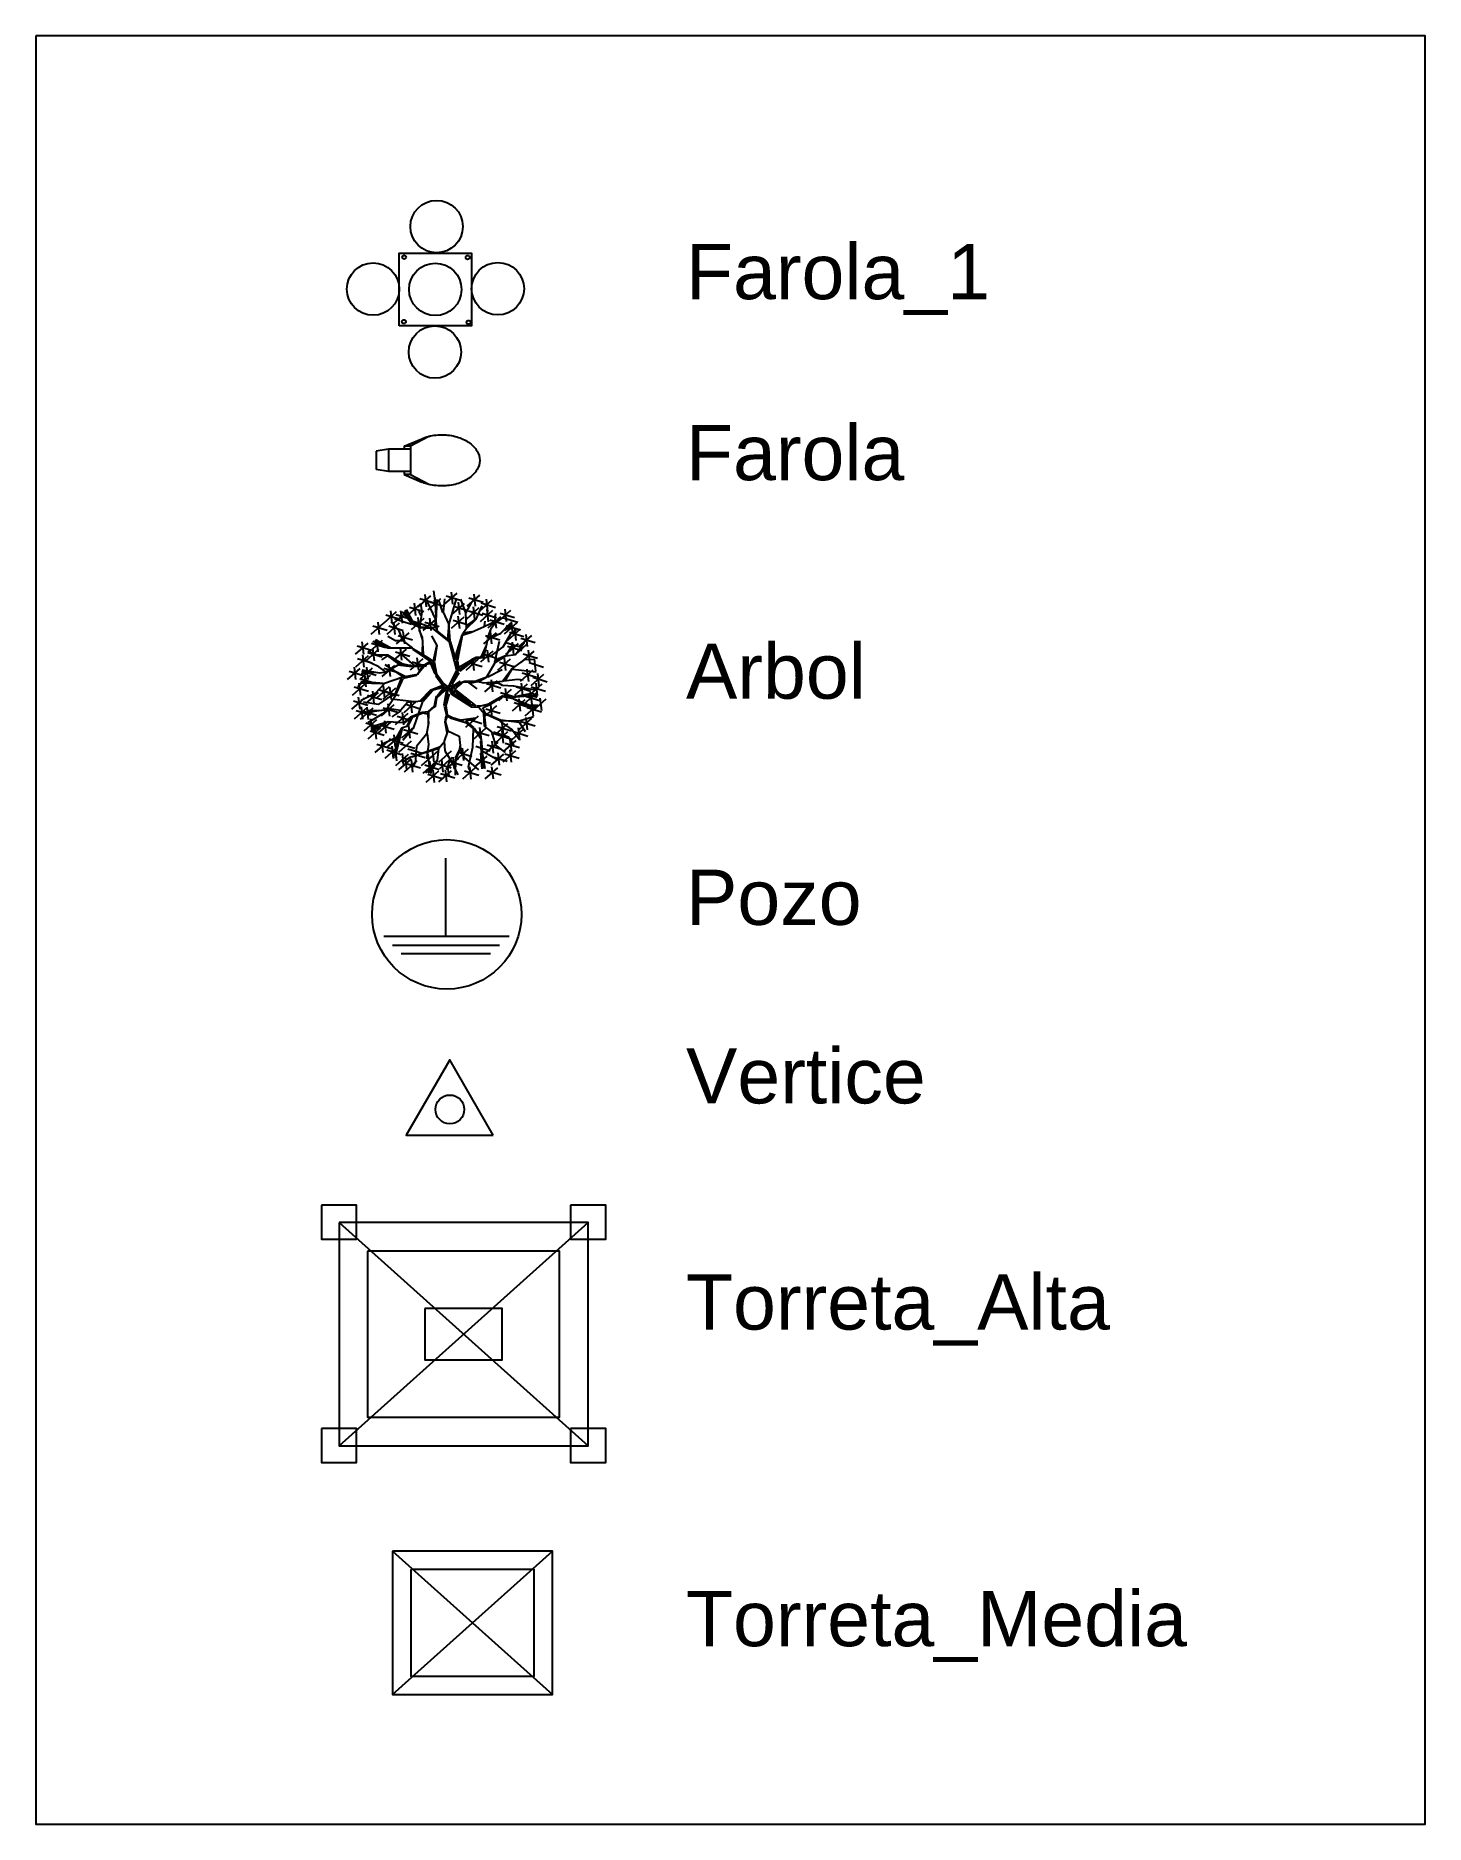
# Model space of a CAD drawing. Header units: millimetres. Extents: x 185.02 to 192.58, y 14.91 to 24.64.
import ezdxf

# ---------------------------------------------------------------- set-up
doc = ezdxf.new("R2010")
doc.units = ezdxf.units.MM
doc.styles.get("Standard").update_dxf_attribs({"font": 'arial.ttf'})

# ---------------------------------------------------------------- blocks, each defined once
blk = doc.blocks.new('Farola_1')
blk.add_lwpolyline([(-0.1959, -0.1974), (-0.1959, 0.1974), (0.1974, 0.1974), (0.1974, -0.1974)], close=True)
for centre, radius in [((0.007, 0.3417), 0.1425), ((-0.3386, 0.0016), 0.1425), ((-0.1692, 0.1752), 0.0105), ((0, 0), 0.1425), ((0.1758, 0.1738), 0.0105), ((0.3399, 0.0039), 0.1425), ((-0.1708, -0.1757), 0.0105), ((0.1808, -0.1792), 0.0105), ((-0.0024, -0.3405), 0.1425)]:
    blk.add_circle(centre, radius)
blk = doc.blocks.new('Pozo')
for p, q in [((-0.0066, 0.3049), (-0.0066, -0.1194)), ((-0.3416, -0.1194), (0.3398, -0.1194)), ((-0.2946, -0.1682), (0.2858, -0.1682)), ((-0.2479, -0.2131), (0.238, -0.2131))]:
    blk.add_line(p, q)
blk.add_circle((0, 0), 0.4063)
blk = doc.blocks.new('Torreta_Alta')
for p, q in [((-0.6778, -0.6068), (0.6778, 0.6068)), ((-0.6778, 0.6068), (0.6778, -0.6068))]:
    blk.add_line(p, q)
for points in [[(-0.7737, 0.7013), (-0.7737, 0.5162), (-0.582, 0.5162), (-0.582, 0.7013)], [(0.582, 0.7013), (0.582, 0.5162), (0.7737, 0.5162), (0.7737, 0.7013)], [(-0.6778, 0.6068), (-0.6778, -0.6068), (0.6778, -0.6068), (0.6778, 0.6068)], [(-0.522, 0.451), (-0.522, -0.451), (0.522, -0.451), (0.522, 0.451)], [(-0.2103, 0.1393), (-0.2103, -0.1393), (0.2103, -0.1393), (0.2103, 0.1393)], [(-0.7737, -0.5123), (-0.7737, -0.6974), (-0.582, -0.6974), (-0.582, -0.5123)], [(0.582, -0.5123), (0.582, -0.6974), (0.7737, -0.6974), (0.7737, -0.5123)]]:
    blk.add_lwpolyline(points, close=True)
blk = doc.blocks.new('Torreta_Media')
for p, q in [((-0.435, -0.3894), (0.435, 0.3894)), ((-0.435, 0.3894), (0.435, -0.3894))]:
    blk.add_line(p, q)
for points in [[(-0.435, 0.3894), (-0.435, -0.3894), (0.435, -0.3894), (0.435, 0.3894)], [(-0.335, 0.2894), (-0.335, -0.2894), (0.335, -0.2894), (0.335, 0.2894)]]:
    blk.add_lwpolyline(points, close=True)
blk = doc.blocks.new('Farola')
for p, q in [((-0.1972, 0.0758), (-0.1013, 0.1172)), ((-0.0585, 0.1309), (-0.1629, 0.0758)), ((-0.2829, 0.0603), (-0.3484, 0.049)), ((-0.3484, 0.049), (-0.3484, -0.0503)), ((-0.2829, 0.0603), (-0.2829, -0.0616)), ((-0.1629, 0.0603), (-0.2829, 0.0603)), ((-0.1629, 0.0758), (-0.1972, 0.0758)), ((-0.1972, 0.0758), (-0.1972, 0.0603)), ((-0.1629, 0.0758), (-0.1629, -0.0771)), ((-0.2829, -0.0616), (-0.3484, -0.0503)), ((-0.1629, -0.0616), (-0.2829, -0.0616)), ((-0.1972, -0.0616), (-0.1972, -0.0771)), ((-0.1972, -0.0771), (-0.1013, -0.1185)), ((-0.1629, -0.0771), (-0.1972, -0.0771)), ((-0.1629, -0.0771), (-0.0585, -0.1321))]:
    blk.add_line(p, q)
for points in [[(-0.1013, 0.1172, -0.033777), (-0.0735, 0.1271, -0.068356), (0.0083, 0.1383, -0.068356), (0.09, 0.1271, -0.080525), (0.1536, 0.0976, -0.107063), (0.1997, 0.0494, -0.138314), (0.2138, -0.0006, -0.138314)], [(0.2138, -0.0006, -0.138314), (0.1997, -0.0507, -0.107063), (0.1536, -0.0989, -0.080525), (0.09, -0.1284, -0.068356), (0.0083, -0.1396, -0.068356), (-0.0735, -0.1284, -0.033777), (-0.1013, -0.1185, -0.107063)]]:
    blk.add_lwpolyline(points, format="xyb")
blk = doc.blocks.new('Arbol')
for p, q in [((-0.1134, 0.5151), (-0.1821, 0.454)), ((-0.1711, 0.5002), (-0.0932, 0.4762)), ((-0.1451, 0.5209), (-0.1374, 0.454)), ((-0.0591, 0.4975), (-0.1278, 0.4365)), ((-0.0966, 0.541), (-0.0889, 0.4742)), ((-0.0849, 0.4501), (-0.0912, 0.4914)), ((-0.0908, 0.5033), (-0.0831, 0.4365)), ((-0.0849, 0.4914), (-0.081, 0.4522)), ((-0.0827, 0.3753), (-0.0768, 0.4935)), ((-0.0457, 0.4233), (-0.0683, 0.4914)), ((-0.0436, 0.425), (-0.0351, 0.4978)), ((0.0298, 0.5292), (-0.0389, 0.4682)), ((-0.0278, 0.5143), (0.05, 0.4903)), ((-0.0125, 0.3629), (0.027, 0.4978)), ((-0.0019, 0.535), (0.0058, 0.4682)), ((0.0789, 0.4212), (0.0517, 0.4956)), ((0.1532, 0.5185), (0.0845, 0.4575)), ((0.0956, 0.5036), (0.1734, 0.4796)), ((0.1215, 0.5243), (0.1292, 0.4575)), ((0.2205, 0.4903), (0.1518, 0.4293)), ((0.1888, 0.4961), (0.1965, 0.4293)), ((-0.2994, 0.4265), (-0.3681, 0.3655)), ((-0.357, 0.4116), (-0.2792, 0.3876)), ((-0.3311, 0.4323), (-0.3234, 0.3655)), ((-0.2445, 0.4273), (-0.3132, 0.3663)), ((-0.3022, 0.4124), (-0.2243, 0.3884)), ((-0.2762, 0.4331), (-0.2685, 0.3663)), ((-0.2158, 0.3629), (-0.2673, 0.4272)), ((-0.2592, 0.4272), (-0.2175, 0.3735)), ((-0.2175, 0.3735), (-0.2507, 0.4356)), ((-0.2052, 0.3671), (-0.2447, 0.4399)), ((-0.1705, 0.4682), (-0.2392, 0.4072)), ((-0.2282, 0.4533), (-0.1504, 0.4293)), ((-0.1504, 0.3908), (-0.2191, 0.3298)), ((-0.2022, 0.474), (-0.1946, 0.4072)), ((-0.1821, 0.3966), (-0.1744, 0.3298)), ((-0.1639, 0.4067), (-0.1763, 0.4314)), ((-0.1741, 0.3255), (-0.1597, 0.4272)), ((-0.1597, 0.4272), (-0.166, 0.473)), ((-0.0849, 0.3858), (-0.1307, 0.4812)), ((-0.1186, 0.3923), (-0.111, 0.3255)), ((-0.1167, 0.4826), (-0.0389, 0.4586)), ((-0.0912, 0.3403), (-0.0827, 0.3919)), ((-0.0827, 0.3919), (-0.0849, 0.4501)), ((-0.0146, 0.3629), (-0.0436, 0.425)), ((0.0676, 0.3978), (-0.0011, 0.3367)), ((0.0687, 0.4735), (0, 0.4124)), ((0.0111, 0.4586), (0.0889, 0.4346)), ((0.0359, 0.4036), (0.0436, 0.3367)), ((0.037, 0.4793), (0.0447, 0.4124)), ((0.0831, 0.3382), (0.0789, 0.4212)), ((0.081, 0.4233), (0.112, 0.479)), ((0.1502, 0.4483), (0.0815, 0.3872)), ((0.0831, 0.3505), (0.1346, 0.3901)), ((0.0926, 0.4334), (0.1704, 0.4093)), ((0.1185, 0.454), (0.1262, 0.3872)), ((0.1346, 0.388), (0.1678, 0.4603)), ((0.2244, 0.4346), (0.1557, 0.3735)), ((0.1629, 0.4754), (0.2407, 0.4514)), ((0.1667, 0.4197), (0.2446, 0.3956)), ((0.1784, 0.3484), (0.2821, 0.3961)), ((0.1927, 0.4403), (0.2004, 0.3735)), ((0.2671, 0.3995), (0.1984, 0.3384)), ((0.2341, 0.3629), (0.2426, 0.419)), ((0.2354, 0.4052), (0.2431, 0.3384)), ((0.3223, 0.4352), (0.2536, 0.3742)), ((0.2647, 0.4203), (0.3425, 0.3963)), ((0.2834, 0.3944), (0.3613, 0.3704)), ((0.2906, 0.441), (0.2983, 0.3742)), ((-0.3689, 0.3658), (-0.4376, 0.3048)), ((-0.4266, 0.3509), (-0.3488, 0.3269)), ((-0.4007, 0.3716), (-0.393, 0.3048)), ((-0.2831, 0.3655), (-0.3518, 0.3045)), ((-0.3047, 0.2697), (-0.3463, 0.2923)), ((-0.3408, 0.3506), (-0.2629, 0.3266)), ((-0.2839, 0.3237), (-0.3276, 0.3714)), ((-0.3148, 0.3713), (-0.3071, 0.3045)), ((-0.2175, 0.3587), (-0.3068, 0.388)), ((-0.2315, 0.3139), (-0.3002, 0.2529)), ((-0.2892, 0.299), (-0.2114, 0.275)), ((-0.2634, 0.2718), (-0.2839, 0.3237)), ((-0.2633, 0.3197), (-0.2556, 0.2529)), ((-0.1699, 0.3403), (-0.2158, 0.3629)), ((-0.208, 0.3759), (-0.1302, 0.3519)), ((-0.1699, 0.3442), (-0.2052, 0.3671)), ((-0.1576, 0.2884), (-0.1741, 0.3255)), ((-0.1741, 0.3255), (-0.1576, 0.2718)), ((-0.1329, 0.3421), (-0.1699, 0.3442)), ((-0.1015, 0.3361), (-0.1699, 0.3403)), ((-0.0869, 0.3865), (-0.1556, 0.3255)), ((-0.1446, 0.3716), (-0.0668, 0.3476)), ((-0.0912, 0.3403), (-0.1329, 0.3421)), ((-0.0768, 0.2446), (-0.1057, 0.2965)), ((-0.0104, 0.2634), (-0.1015, 0.3361)), ((-0.0849, 0.3463), (-0.0827, 0.3318)), ((-0.0746, 0.3216), (-0.0827, 0.3753)), ((-0.0041, 0.2655), (-0.0746, 0.3216)), ((-0.0185, 0.2778), (-0.0125, 0.3608)), ((-0.0062, 0.2697), (-0.0146, 0.3629)), ((0.0099, 0.3829), (0.0878, 0.3589)), ((0.0228, 0.1846), (0.058, 0.3008)), ((0.0351, 0.1659), (0.0623, 0.3089)), ((0.0623, 0.3089), (0.0831, 0.3382)), ((0.0644, 0.3029), (0.1099, 0.3174)), ((0.0704, 0.3152), (0.112, 0.3195)), ((0.0849, 0.3382), (0.1346, 0.388)), ((0.1099, 0.3174), (0.1784, 0.3484)), ((0.2431, 0.3139), (0.1744, 0.2529)), ((0.1805, 0.3505), (0.1844, 0.3774)), ((0.1855, 0.299), (0.2633, 0.275)), ((0.1971, 0.2821), (0.2175, 0.3403)), ((0.1992, 0.2778), (0.2694, 0.311)), ((0.2031, 0.2905), (0.2673, 0.3089)), ((0.2095, 0.3846), (0.2873, 0.3605)), ((0.2114, 0.3197), (0.2191, 0.2529)), ((0.2175, 0.3403), (0.2341, 0.3629)), ((0.2694, 0.311), (0.3213, 0.365)), ((0.2821, 0.2365), (0.3213, 0.305)), ((0.3565, 0.3677), (0.2878, 0.3067)), ((0.2881, 0.3318), (0.3255, 0.3587)), ((0.2881, 0.3276), (0.3298, 0.3505)), ((0.2989, 0.3528), (0.3767, 0.3288)), ((0.3745, 0.3324), (0.3058, 0.2714)), ((0.3169, 0.3175), (0.3947, 0.2935)), ((0.3213, 0.305), (0.3545, 0.3297)), ((0.3248, 0.3735), (0.3325, 0.3067)), ((0.3428, 0.3382), (0.3505, 0.2714)), ((0.4358, 0.299), (0.3671, 0.238)), ((0.4041, 0.3048), (0.4118, 0.238)), ((-0.4548, 0.2577), (-0.5235, 0.1967)), ((-0.5124, 0.2428), (-0.4346, 0.2188)), ((-0.4865, 0.2635), (-0.4788, 0.1967)), ((-0.3965, 0.2218), (-0.4653, 0.1608)), ((-0.4542, 0.2069), (-0.3764, 0.1829)), ((-0.4042, 0.191), (-0.454, 0.2115)), ((-0.3762, 0.2716), (-0.4449, 0.2106)), ((-0.4338, 0.2567), (-0.356, 0.2327)), ((-0.4283, 0.2276), (-0.4206, 0.1608)), ((-0.3463, 0.2302), (-0.4272, 0.2655)), ((-0.3463, 0.2323), (-0.4187, 0.2676)), ((-0.3319, 0.2323), (-0.4127, 0.2757)), ((-0.4079, 0.2774), (-0.4002, 0.2106)), ((-0.2158, 0.2302), (-0.3463, 0.2302)), ((-0.2464, 0.225), (-0.3151, 0.164)), ((-0.2673, 0.2697), (-0.3047, 0.2697)), ((-0.3041, 0.2101), (-0.2263, 0.1861)), ((-0.2781, 0.2308), (-0.2705, 0.164)), ((-0.201, 0.1349), (-0.2694, 0.1949)), ((-0.2115, 0.2323), (-0.2634, 0.2718)), ((-0.1329, 0.1804), (-0.2158, 0.2302)), ((-0.1099, 0.1557), (-0.2073, 0.222)), ((-0.1576, 0.2718), (-0.1597, 0.2012)), ((-0.1512, 0.197), (-0.1576, 0.2884)), ((-0.0976, 0.1617), (-0.0789, 0.2425)), ((-0.0891, 0.1596), (-0.0768, 0.2446)), ((0.0291, 0.1098), (-0.0104, 0.2634)), ((0.0249, 0.1702), (-0.0041, 0.2655)), ((0.0291, 0.1723), (0.0415, 0.222)), ((0.2263, 0.2139), (0.1576, 0.1529)), ((0.1639, 0.1846), (0.1886, 0.2408)), ((0.1687, 0.199), (0.2465, 0.175)), ((0.1763, 0.1846), (0.1844, 0.2115)), ((0.1844, 0.2115), (0.1992, 0.2778)), ((0.1946, 0.2197), (0.2023, 0.1529)), ((0.2239, 0.1927), (0.2821, 0.2365)), ((0.2366, 0.1536), (0.2614, 0.2677)), ((0.3627, 0.256), (0.294, 0.1949)), ((0.2967, 0.2604), (0.3745, 0.2363)), ((0.2968, 0.1889), (0.3485, 0.1951)), ((0.2988, 0.1889), (0.334, 0.2511)), ((0.305, 0.2411), (0.3829, 0.2171)), ((0.331, 0.2618), (0.3387, 0.1949)), ((0.3485, 0.1951), (0.3982, 0.2615)), ((0.3485, 0.1951), (0.4087, 0.249)), ((0.3781, 0.2841), (0.456, 0.2601)), ((0.4487, 0.2139), (0.38, 0.1529)), ((0.3911, 0.199), (0.4689, 0.175)), ((0.417, 0.2197), (0.4247, 0.1529)), ((-0.4975, 0.1199), (-0.5662, 0.0589)), ((-0.5551, 0.105), (-0.4773, 0.081)), ((-0.5292, 0.1257), (-0.5215, 0.0589)), ((-0.4521, 0.188), (-0.5208, 0.127)), ((-0.5097, 0.1731), (-0.4319, 0.1491)), ((-0.43, 0.1212), (-0.4987, 0.0601)), ((-0.4186, 0.0976), (-0.4913, 0.0893)), ((-0.4876, 0.1063), (-0.4098, 0.0823)), ((-0.4871, 0.0976), (-0.4456, 0.0996)), ((-0.3897, 0.0935), (-0.485, 0.1101)), ((-0.4838, 0.1938), (-0.4761, 0.127)), ((-0.3937, 0.1287), (-0.4705, 0.164)), ((-0.4617, 0.127), (-0.454, 0.0601)), ((-0.3463, 0.191), (-0.4042, 0.191)), ((-0.3544, 0.0996), (-0.3937, 0.1287)), ((-0.3564, 0.0996), (-0.3897, 0.0935)), ((-0.3481, 0.1889), (-0.3792, 0.1661)), ((-0.3094, 0.1361), (-0.3781, 0.075)), ((-0.367, 0.1212), (-0.2892, 0.0972)), ((-0.259, 0.0727), (-0.3606, 0.139)), ((-0.2921, 0.137), (-0.3564, 0.0996)), ((-0.2673, 0.1451), (-0.3463, 0.191)), ((-0.2838, 0.1432), (-0.3461, 0.1889)), ((-0.3411, 0.1419), (-0.3334, 0.075)), ((-0.2984, 0.1018), (-0.2507, 0.0769)), ((-0.2155, 0.1287), (-0.2921, 0.137)), ((-0.2196, 0.1349), (-0.2838, 0.1432)), ((-0.2052, 0.1306), (-0.2673, 0.1451)), ((-0.1556, 0.1712), (-0.2243, 0.1101)), ((-0.2133, 0.1563), (-0.1355, 0.1322)), ((-0.1616, 0.1307), (-0.2093, 0.1307)), ((-0.1452, 0.1391), (-0.2052, 0.1306)), ((-0.1873, 0.1769), (-0.1797, 0.1101)), ((-0.141, 0.1391), (-0.1844, 0.0872)), ((-0.1533, 0.137), (-0.1844, 0.0872)), ((-0.1163, 0.1557), (-0.1452, 0.1391)), ((-0.1142, 0.1472), (-0.141, 0.1391)), ((-0.0912, 0.1536), (-0.1329, 0.1804)), ((-0.1142, 0.1472), (-0.0891, 0.0893)), ((-0.0993, 0.1327), (-0.1099, 0.1557)), ((-0.0827, 0.0808), (-0.0976, 0.1514)), ((-0.0789, 0.0872), (-0.0912, 0.1536)), ((-0.0149, 0.0168), (0.0291, 0.1098)), ((-0.0149, 0.0168), (0.0372, 0.1038)), ((0.0083, 0.0417), (0.0415, 0.0974)), ((0.0351, 0.1617), (0.0249, 0.1702)), ((0.0372, 0.1038), (0.027, 0.1596)), ((0.0415, 0.1038), (0.0351, 0.1617)), ((0.0415, 0.1264), (0.1346, 0.1804)), ((0.0457, 0.114), (0.1202, 0.1638)), ((0.0478, 0.1038), (0.1389, 0.1762)), ((0.1466, 0.1692), (0.0779, 0.1082)), ((0.0889, 0.1543), (0.1667, 0.1303)), ((0.1148, 0.175), (0.1225, 0.1082)), ((0.1346, 0.1804), (0.1763, 0.1846)), ((0.1389, 0.1762), (0.1928, 0.1804)), ((0.1928, 0.1804), (0.2239, 0.1927)), ((0.193, 0.0747), (0.2386, 0.1515)), ((0.1992, 0.0747), (0.276, 0.1142)), ((0.2386, 0.1515), (0.2968, 0.1889)), ((0.2407, 0.1661), (0.2988, 0.1909)), ((0.319, 0.1692), (0.2503, 0.1082)), ((0.2614, 0.1543), (0.3392, 0.1303)), ((0.278, 0.0499), (0.3277, 0.1163)), ((0.2873, 0.175), (0.295, 0.1082)), ((0.2946, 0.0561), (0.3319, 0.1204)), ((0.3277, 0.1163), (0.4004, 0.1681)), ((0.3319, 0.1163), (0.4605, 0.1018)), ((0.443, 0.1101), (0.3743, 0.0491)), ((0.4004, 0.1681), (0.4459, 0.1701)), ((0.4113, 0.1159), (0.419, 0.0491)), ((0.4237, 0.151), (0.5015, 0.127)), ((0.4496, 0.1717), (0.4573, 0.1049)), ((-0.4708, 0.0342), (-0.5395, -0.0268)), ((-0.5285, 0.0193), (-0.4506, -0.0047)), ((-0.441, 0.0803), (-0.5097, 0.0193)), ((-0.5025, 0.04), (-0.4948, -0.0268)), ((-0.4987, 0.0654), (-0.4208, 0.0414)), ((-0.4954, 0.0416), (-0.3751, 0.0375)), ((-0.3689, 0.0375), (-0.4933, 0.0478)), ((-0.4727, 0.0861), (-0.465, 0.0193)), ((-0.3629, 0.0374), (-0.4148, -0.0166)), ((-0.3392, 0.0193), (-0.4079, -0.0417)), ((-0.3968, 0.0044), (-0.319, -0.0196)), ((-0.3041, 0.0116), (-0.3728, -0.0494)), ((-0.3709, 0.0251), (-0.3632, -0.0417)), ((-0.2634, 0.0727), (-0.3629, 0.0374)), ((-0.3358, 0.0174), (-0.3281, -0.0494)), ((-0.2735, 0.0665), (-0.3067, -0.0227)), ((-0.2632, 0.0644), (-0.3026, -0.0207)), ((-0.1844, 0.0872), (-0.2634, 0.0727)), ((-0.261, 0.0665), (-0.1885, 0.083)), ((-0.1159, 0.0001), (-0.1719, -0.0579)), ((-0.1533, -0.0579), (-0.1034, 0.0001)), ((-0.0517, 0.025), (-0.1159, 0.0001)), ((-0.0454, 0.0167), (-0.1139, -0.0019)), ((-0.0434, 0.0188), (-0.0848, 0.0769)), ((-0.0478, 0.0332), (-0.0827, 0.0808)), ((-0.0149, 0.0168), (-0.0806, -0.0413)), ((-0.0457, 0.0417), (-0.0789, 0.0872)), ((-0.0786, -0.033), (-0.0371, 0.023)), ((-0.0268, 0.0188), (-0.0786, -0.033)), ((-0.0125, 0.0166), (-0.0478, 0.0332)), ((-0.0125, 0.0166), (-0.0457, 0.0417)), ((-0.0268, 0.0022), (-0.0412, -0.0807)), ((-0.0149, 0.0168), (-0.0392, -0.0849)), ((-0.0149, 0.0168), (-0.0019, -0.0187)), ((0.0002, 0.0289), (-0.0041, 0.0166)), ((-0.0041, 0.0166), (0.0041, -0.0166)), ((0.0041, -0.0166), (0.0083, 0.0166)), ((0.0083, 0.0166), (0.0083, 0.0417)), ((0.0085, 0.023), (0.0499, 0.0499)), ((0.0105, 0.0147), (0.0416, 0.0395)), ((0.0125, 0.0102), (0.1329, -0.083)), ((0.0146, -0.0208), (0.0125, 0)), ((0.0125, 0), (0.1057, -0.0706)), ((0.0188, 0.0064), (0.0665, 0.0458)), ((0.0416, 0.0395), (0.0707, 0.0499)), ((0.0665, 0.0458), (0.0873, 0.0458)), ((0.0707, 0.0499), (0.135, 0.0499)), ((0.0873, 0.0458), (0.139, 0.0084)), ((0.0997, 0.0395), (0.1433, 0.0478)), ((0.1287, 0.0499), (0.193, 0.0747)), ((0.135, 0.0499), (0.1764, 0.0416)), ((0.1515, 0.0499), (0.1951, 0.0747)), ((0.1764, 0.0416), (0.278, 0.0499)), ((0.2484, 0.0525), (0.1797, -0.0086)), ((0.1908, 0.0376), (0.2686, 0.0135)), ((0.2117, 0.0416), (0.2552, 0.0395)), ((0.2167, 0.0582), (0.2244, -0.0086)), ((0.2449, 0.0458), (0.276, 0.0292)), ((0.3249, 0.0043), (0.2562, -0.0568)), ((0.276, 0.0292), (0.3382, 0.025)), ((0.2843, 0.0519), (0.361, 0.0603)), ((0.2932, 0.01), (0.3009, -0.0568)), ((0.3382, 0.025), (0.4667, 0.0022)), ((0.4118, 0.0342), (0.3431, -0.0268)), ((0.3541, 0.0193), (0.4319, -0.0047)), ((0.361, 0.0603), (0.39, 0.0582)), ((0.38, 0.04), (0.3877, -0.0268)), ((0.3853, 0.0952), (0.4632, 0.0712)), ((0.4915, 0.0342), (0.4228, -0.0268)), ((0.5003, 0.0861), (0.4316, 0.025)), ((0.4339, 0.0193), (0.5117, -0.0047)), ((0.4426, 0.0712), (0.5205, 0.0471)), ((0.4598, 0.04), (0.4675, -0.0268)), ((0.4686, 0.0918), (0.4763, 0.025)), ((-0.4746, -0.0417), (-0.5433, -0.1028)), ((-0.5323, -0.0566), (-0.4545, -0.0807)), ((-0.4597, -0.0945), (-0.5284, -0.1555)), ((-0.5064, -0.036), (-0.4987, -0.1028)), ((-0.428, -0.0964), (-0.4967, -0.1574)), ((-0.4148, -0.0166), (-0.4914, -0.054)), ((-0.4914, -0.0887), (-0.4837, -0.1555)), ((-0.398, -0.0767), (-0.4788, -0.0642)), ((-0.3979, -0.0105), (-0.4666, -0.0715)), ((-0.4597, -0.0906), (-0.452, -0.1574)), ((-0.4556, -0.0254), (-0.3777, -0.0494)), ((-0.4296, -0.0047), (-0.4219, -0.0715)), ((-0.3481, -0.0413), (-0.398, -0.0767)), ((-0.3132, -0.0792), (-0.3819, -0.1403)), ((-0.3709, -0.0941), (-0.293, -0.1182)), ((-0.3004, -0.0247), (-0.3648, -0.1223)), ((-0.3617, -0.0033), (-0.2839, -0.0273)), ((-0.3026, -0.0207), (-0.3481, -0.0413)), ((-0.3449, -0.0735), (-0.3372, -0.1403)), ((-0.203, -0.0621), (-0.3254, -0.0476)), ((-0.2382, -0.0662), (-0.2776, -0.1098)), ((-0.1907, -0.0605), (-0.2594, -0.1215)), ((-0.2484, -0.0754), (-0.1705, -0.0994)), ((-0.1616, -0.0579), (-0.2382, -0.0662)), ((-0.2224, -0.0547), (-0.2147, -0.1215)), ((-0.1574, -0.0601), (-0.2072, -0.2073)), ((-0.1139, -0.0019), (-0.1616, -0.0579)), ((-0.0931, -0.0849), (-0.1263, -0.114)), ((-0.0889, -0.089), (-0.1034, -0.0973)), ((-0.0828, -0.031), (-0.0931, -0.0849)), ((-0.0806, -0.0413), (-0.0889, -0.089)), ((-0.0392, -0.0849), (-0.0268, -0.1367)), ((-0.0123, -0.0185), (-0.0309, -0.0829)), ((-0.0309, -0.0829), (-0.0226, -0.1326)), ((-0.0019, -0.0187), (0.1099, -0.0893)), ((0.1036, -0.0787), (0.0146, -0.0208)), ((0.1057, -0.0706), (0.0249, -0.0187)), ((0.1329, -0.083), (0.1036, -0.0787)), ((0.1099, -0.0893), (0.1494, -0.0914)), ((0.1389, -0.083), (0.1597, -0.083)), ((0.1494, -0.0914), (0.1763, -0.1246)), ((0.1597, -0.083), (0.2031, -0.0727)), ((0.1699, -0.0953), (0.1844, -0.1246)), ((0.172, -0.0953), (0.2137, -0.0748)), ((0.2446, -0.0845), (0.1759, -0.1456)), ((0.2031, -0.0727), (0.2821, -0.0268)), ((0.2129, -0.0788), (0.2205, -0.1456)), ((0.2137, -0.0748), (0.28, -0.0332)), ((0.2673, -0.0106), (0.3451, -0.0347)), ((0.28, -0.0332), (0.3358, -0.0434)), ((0.2821, -0.0268), (0.3298, -0.0374)), ((0.3298, -0.0374), (0.4353, -0.0268)), ((0.3988, -0.0514), (0.3301, -0.1124)), ((0.3358, -0.0434), (0.4208, -0.0787)), ((0.4148, -0.0851), (0.3379, -0.0477)), ((0.3411, -0.0663), (0.419, -0.0903)), ((0.4293, -0.0187), (0.3421, -0.0353)), ((0.3671, -0.0456), (0.3748, -0.1124)), ((0.4609, -0.0156), (0.3922, -0.0767)), ((0.4691, -0.0784), (0.4004, -0.1394)), ((0.4033, -0.0305), (0.4811, -0.0545)), ((0.4115, -0.0933), (0.4893, -0.1173)), ((0.4519, -0.0953), (0.4148, -0.0851)), ((0.4561, -0.0893), (0.4169, -0.0808)), ((0.4208, -0.0787), (0.4603, -0.0808)), ((0.4292, -0.0098), (0.4369, -0.0767)), ((0.4684, -0.0229), (0.4293, -0.0187)), ((0.4353, -0.0268), (0.4667, -0.0374)), ((0.4374, -0.0726), (0.4451, -0.1394)), ((0.4684, -0.0289), (0.4437, -0.0251)), ((0.5133, -0.0473), (0.4446, -0.1084)), ((0.4816, -0.0416), (0.4893, -0.1084)), ((-0.5174, -0.1094), (-0.4395, -0.1334)), ((-0.4857, -0.1113), (-0.4078, -0.1353)), ((-0.4414, -0.114), (-0.4767, -0.1223)), ((-0.4079, -0.1605), (-0.4766, -0.2215)), ((-0.4208, -0.114), (-0.4725, -0.1284)), ((-0.4655, -0.1754), (-0.3877, -0.1994)), ((-0.3648, -0.1223), (-0.4539, -0.1761)), ((-0.3792, -0.1098), (-0.4519, -0.1119)), ((-0.4396, -0.1547), (-0.4319, -0.2215)), ((-0.344, -0.17), (-0.4373, -0.199)), ((-0.4269, -0.2198), (-0.3503, -0.1741)), ((-0.3232, -0.1015), (-0.4208, -0.114)), ((-0.332, -0.172), (-0.4007, -0.233)), ((-0.3896, -0.1869), (-0.3118, -0.2109)), ((-0.3637, -0.1662), (-0.356, -0.233)), ((-0.261, -0.1761), (-0.344, -0.17)), ((-0.2776, -0.1098), (-0.3232, -0.1015)), ((-0.2756, -0.1119), (-0.3232, -0.143)), ((-0.2366, -0.1254), (-0.3053, -0.1865)), ((-0.2942, -0.1403), (-0.2164, -0.1644)), ((-0.2683, -0.1197), (-0.2606, -0.1865)), ((-0.2216, -0.145), (-0.261, -0.1761)), ((-0.2569, -0.1783), (-0.2216, -0.1533)), ((-0.2216, -0.1533), (-0.2424, -0.1949)), ((-0.2133, -0.1472), (-0.2362, -0.1949)), ((-0.2339, -0.1922), (-0.2263, -0.259)), ((-0.1594, -0.1202), (-0.2216, -0.145)), ((-0.1553, -0.1244), (-0.2133, -0.1472)), ((-0.1263, -0.1161), (-0.1594, -0.1202)), ((-0.1305, -0.1284), (-0.1553, -0.1244)), ((-0.1242, -0.1783), (-0.1346, -0.2384)), ((-0.1305, -0.1161), (-0.1242, -0.1783)), ((-0.1034, -0.0973), (-0.1263, -0.1161)), ((-0.1242, -0.1866), (-0.1222, -0.1181)), ((-0.0309, -0.1389), (-0.0351, -0.17)), ((-0.0351, -0.17), (-0.0247, -0.2281)), ((-0.0247, -0.145), (-0.0329, -0.1679)), ((-0.0329, -0.1679), (-0.0185, -0.2198)), ((-0.0268, -0.1367), (-0.0018, -0.1513)), ((-0.0226, -0.1326), (0.0065, -0.1472)), ((-0.0018, -0.1513), (0.077, -0.1741)), ((0.0065, -0.1472), (0.0665, -0.1658)), ((0.1308, -0.1513), (0.0541, -0.1617)), ((0.1451, -0.1403), (0.0764, -0.2013)), ((0.077, -0.1658), (0.1204, -0.2011)), ((0.077, -0.1741), (0.1184, -0.2073)), ((0.079, -0.1658), (0.1308, -0.1513)), ((0.0875, -0.1552), (0.1653, -0.1792)), ((0.1744, -0.1264), (0.1784, -0.1949)), ((0.1763, -0.1246), (0.2694, -0.1659)), ((0.1869, -0.1949), (0.1806, -0.1284)), ((0.1844, -0.1246), (0.2673, -0.1596)), ((0.1869, -0.0994), (0.2647, -0.1235)), ((0.3061, -0.1811), (0.2374, -0.2422)), ((0.2635, -0.1679), (0.3299, -0.2135)), ((0.2673, -0.1596), (0.3689, -0.1723)), ((0.2694, -0.1659), (0.3753, -0.1638)), ((0.2744, -0.1754), (0.282, -0.2422)), ((0.4358, -0.1533), (0.3671, -0.2143)), ((0.3689, -0.1723), (0.4021, -0.2242)), ((0.3753, -0.1638), (0.4459, -0.1412)), ((0.3781, -0.1682), (0.456, -0.1922)), ((0.4041, -0.1475), (0.4118, -0.2143)), ((-0.3849, -0.2042), (-0.4536, -0.2653)), ((-0.4425, -0.2191), (-0.3647, -0.2432)), ((-0.3958, -0.1949), (-0.4373, -0.2032)), ((-0.4311, -0.2115), (-0.3958, -0.1949)), ((-0.3483, -0.2773), (-0.417, -0.3383)), ((-0.4166, -0.1985), (-0.4089, -0.2653)), ((-0.38, -0.2715), (-0.3723, -0.3383)), ((-0.3004, -0.2571), (-0.3792, -0.2944)), ((-0.2815, -0.2479), (-0.3502, -0.309)), ((-0.3392, -0.2628), (-0.2613, -0.2869)), ((-0.3132, -0.2422), (-0.3055, -0.309)), ((-0.286, -0.2363), (-0.3109, -0.3587)), ((-0.2673, -0.2073), (-0.3067, -0.3671)), ((-0.2715, -0.2052), (-0.3004, -0.2571)), ((-0.2186, -0.2758), (-0.2873, -0.3369)), ((-0.2762, -0.2907), (-0.1984, -0.3147)), ((-0.2362, -0.1949), (-0.2715, -0.2052)), ((-0.2022, -0.198), (-0.2709, -0.259)), ((-0.2072, -0.2073), (-0.2632, -0.2715)), ((-0.2599, -0.2129), (-0.1821, -0.2369)), ((-0.1346, -0.2384), (-0.1905, -0.3048)), ((-0.1325, -0.2343), (-0.1242, -0.2944)), ((-0.0371, -0.2798), (-0.0703, -0.3172)), ((-0.0206, -0.2238), (-0.0392, -0.2758)), ((-0.0392, -0.2758), (-0.0351, -0.3277)), ((-0.0185, -0.2198), (0.0416, -0.2488)), ((0.0416, -0.2488), (0.0499, -0.3172)), ((0.1184, -0.2073), (0.1142, -0.311)), ((0.1855, -0.2071), (0.1168, -0.2681)), ((0.1225, -0.2032), (0.1619, -0.2654)), ((0.1278, -0.222), (0.2056, -0.246)), ((0.1538, -0.2013), (0.1614, -0.2681)), ((0.1578, -0.2737), (0.1619, -0.338)), ((0.1619, -0.2654), (0.1681, -0.3277)), ((0.1784, -0.1949), (0.2178, -0.226)), ((0.2523, -0.2811), (0.1835, -0.3421)), ((0.2178, -0.226), (0.2407, -0.2986)), ((0.2205, -0.2753), (0.2282, -0.3421)), ((0.2241, -0.2321), (0.3071, -0.255)), ((0.2283, -0.226), (0.3112, -0.2529)), ((0.3061, -0.2253), (0.2374, -0.2864)), ((0.2484, -0.196), (0.3262, -0.2201)), ((0.2484, -0.2402), (0.3262, -0.2643)), ((0.2744, -0.2196), (0.282, -0.2864)), ((0.3503, -0.272), (0.2816, -0.333)), ((0.2926, -0.2869), (0.3704, -0.3109)), ((0.3112, -0.2529), (0.3402, -0.2965)), ((0.3185, -0.2662), (0.3262, -0.333)), ((0.3949, -0.209), (0.3262, -0.27)), ((0.3299, -0.2135), (0.3713, -0.2675)), ((0.3373, -0.2239), (0.4151, -0.2479)), ((0.3632, -0.2032), (0.3709, -0.27)), ((-0.4059, -0.2922), (-0.3281, -0.3162)), ((-0.293, -0.309), (-0.3617, -0.37)), ((-0.3507, -0.3239), (-0.2729, -0.3479)), ((-0.3247, -0.3032), (-0.3171, -0.37)), ((-0.3063, -0.3156), (-0.2986, -0.3824)), ((-0.2357, -0.3487), (-0.3044, -0.4098)), ((-0.2193, -0.3713), (-0.288, -0.4324)), ((-0.2258, -0.3649), (-0.2693, -0.3919)), ((-0.2674, -0.343), (-0.2597, -0.4098)), ((-0.1873, -0.383), (-0.256, -0.444)), ((-0.2511, -0.3656), (-0.2434, -0.4324)), ((-0.2373, -0.3181), (-0.1595, -0.3421)), ((-0.0723, -0.3172), (-0.2258, -0.3649)), ((-0.221, -0.3407), (-0.1431, -0.3647)), ((-0.2191, -0.3772), (-0.2114, -0.444)), ((-0.2155, -0.3608), (-0.06, -0.3048)), ((-0.1905, -0.3048), (-0.1968, -0.396)), ((-0.0965, -0.3498), (-0.1652, -0.4109)), ((-0.0765, -0.3794), (-0.1408, -0.45)), ((-0.072, -0.3292), (-0.1407, -0.3902)), ((-0.1242, -0.2944), (-0.1346, -0.3712)), ((-0.1283, -0.3441), (-0.1206, -0.4109)), ((-0.1186, -0.3849), (-0.111, -0.4517)), ((-0.0765, -0.3815), (-0.118, -0.452)), ((-0.1037, -0.3234), (-0.0961, -0.3902)), ((-0.0703, -0.3172), (-0.0765, -0.3794)), ((-0.0019, -0.3311), (-0.0706, -0.3921)), ((0.0039, -0.3647), (-0.0648, -0.4258)), ((-0.0538, -0.3772), (-0.0461, -0.444)), ((-0.0351, -0.3277), (-0.0081, -0.3712)), ((0.0389, -0.3681), (-0.0298, -0.4291)), ((-0.0081, -0.3712), (-0.0206, -0.4189)), ((-0.0187, -0.383), (0.0591, -0.407)), ((-0.006, -0.3712), (0.0354, -0.4583)), ((0.0072, -0.3623), (0.0149, -0.4291)), ((0.0437, -0.3193), (0.0209, -0.3691)), ((0.023, -0.3732), (0.0209, -0.4603)), ((0.0908, -0.32), (0.0221, -0.3811)), ((0.0499, -0.3172), (0.023, -0.3732)), ((0.0332, -0.3349), (0.111, -0.359)), ((0.0458, -0.3006), (0.0437, -0.3193)), ((0.0499, -0.3172), (0.0687, -0.3649)), ((0.0591, -0.3143), (0.0668, -0.3811)), ((0.0687, -0.3649), (0.1475, -0.4314)), ((0.1142, -0.311), (0.0914, -0.4168)), ((0.1927, -0.357), (0.124, -0.4181)), ((0.1336, -0.3037), (0.2114, -0.3277)), ((0.135, -0.3719), (0.2129, -0.396)), ((0.1681, -0.4272), (0.1598, -0.3421)), ((0.161, -0.3513), (0.1687, -0.4181)), ((0.1619, -0.338), (0.1764, -0.4251)), ((0.1661, -0.3277), (0.1826, -0.4251)), ((0.1681, -0.3277), (0.2532, -0.3774)), ((0.1946, -0.296), (0.2724, -0.32)), ((0.2835, -0.346), (0.2148, -0.407)), ((0.2258, -0.3609), (0.3037, -0.3849)), ((0.2407, -0.2986), (0.2925, -0.338)), ((0.2518, -0.3402), (0.2595, -0.407)), ((0.3488, -0.3292), (0.2801, -0.3902)), ((0.2912, -0.3441), (0.369, -0.3681)), ((0.3171, -0.3234), (0.3248, -0.3902)), ((-0.245, -0.3979), (-0.1672, -0.4219)), ((-0.1968, -0.396), (-0.2113, -0.4168)), ((-0.0869, -0.3907), (-0.1556, -0.4517)), ((-0.1446, -0.4056), (-0.0668, -0.4296)), ((-0.0696, -0.4399), (-0.1383, -0.5009)), ((-0.1272, -0.4548), (-0.0494, -0.4788)), ((-0.1263, -0.4479), (-0.0869, -0.396)), ((-0.1013, -0.4341), (-0.0936, -0.5009)), ((-0.0797, -0.3979), (-0.0019, -0.4219)), ((-0.0019, -0.4368), (-0.0706, -0.4979)), ((-0.0595, -0.4517), (0.0183, -0.4758)), ((-0.0336, -0.4311), (-0.0259, -0.4979)), ((-0.0206, -0.4189), (-0.0143, -0.4625)), ((0.1297, -0.4219), (0.061, -0.483)), ((0.0721, -0.4368), (0.1499, -0.4609)), ((0.0914, -0.4168), (0.1059, -0.4479)), ((0.098, -0.4162), (0.1057, -0.483)), ((0.2508, -0.4205), (0.1821, -0.4815)), ((0.1932, -0.4354), (0.271, -0.4594)), ((0.2191, -0.4147), (0.2268, -0.4815))]:
    blk.add_line(p, q)
blk = doc.blocks.new('Vertice')
blk.add_lwpolyline([(0.2352, -0.1397), (-0.0009, 0.2701), (-0.2378, -0.1392)], close=True)
blk.add_circle((0, 0), 0.0783)

msp = doc.modelspace()

# ---------------------------------------------------------------- linework, layer by layer
msp.add_lwpolyline([(185.0234, 24.6383), (185.0234, 14.9125), (192.5807, 14.9125), (192.5807, 24.6383)], close=True)

# ---------------------------------------------------------------- block references
for name, p in [('Farola_1', (187.1966, 23.2591)), ('Farola', (187.2241, 22.33)), ('Arbol', (187.2839, 21.0783)), ('Pozo', (187.259, 19.8604)), ('Vertice', (187.2756, 18.7998)), ('Torreta_Alta', (187.3505, 17.5772)), ('Torreta_Media', (187.3991, 16.0075))]:
    msp.add_blockref(name, p)

# ---------------------------------------------------------------- texts
for s, p in [('Farola_1', (188.5598, 23.2058)), ('Farola', (188.5598, 22.2216)), ('Arbol', (188.5598, 21.0331)), ('Pozo', (188.5598, 19.8033)), ('Vertice', (188.5598, 18.8323)), ('Torreta_Alta', (188.5598, 17.6024)), ('Torreta_Media', (188.5598, 15.8806))]:
    msp.add_text(s, height=0.3).set_placement(p)

doc.saveas('drawing.dxf')
